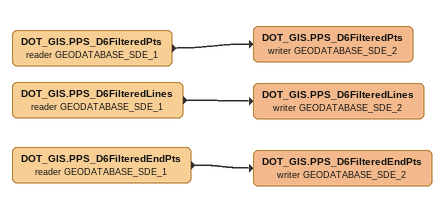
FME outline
DOT_GIS.PPS_D6FilteredPts (reader GEODATABASE_SDE_1)
    -> DOT_GIS.PPS_D6FilteredPts (writer GEODATABASE_SDE_2)
DOT_GIS.PPS_D6FilteredPts (writer GEODATABASE_SDE_2)
DOT_GIS.PPS_D6FilteredLines (reader GEODATABASE_SDE_1)
    -> DOT_GIS.PPS_D6FilteredLines (writer GEODATABASE_SDE_2)
DOT_GIS.PPS_D6FilteredLines (writer GEODATABASE_SDE_2)
DOT_GIS.PPS_D6FilteredEndPts (reader GEODATABASE_SDE_1)
    -> DOT_GIS.PPS_D6FilteredEndPts (writer GEODATABASE_SDE_2)
DOT_GIS.PPS_D6FilteredEndPts (writer GEODATABASE_SDE_2)
